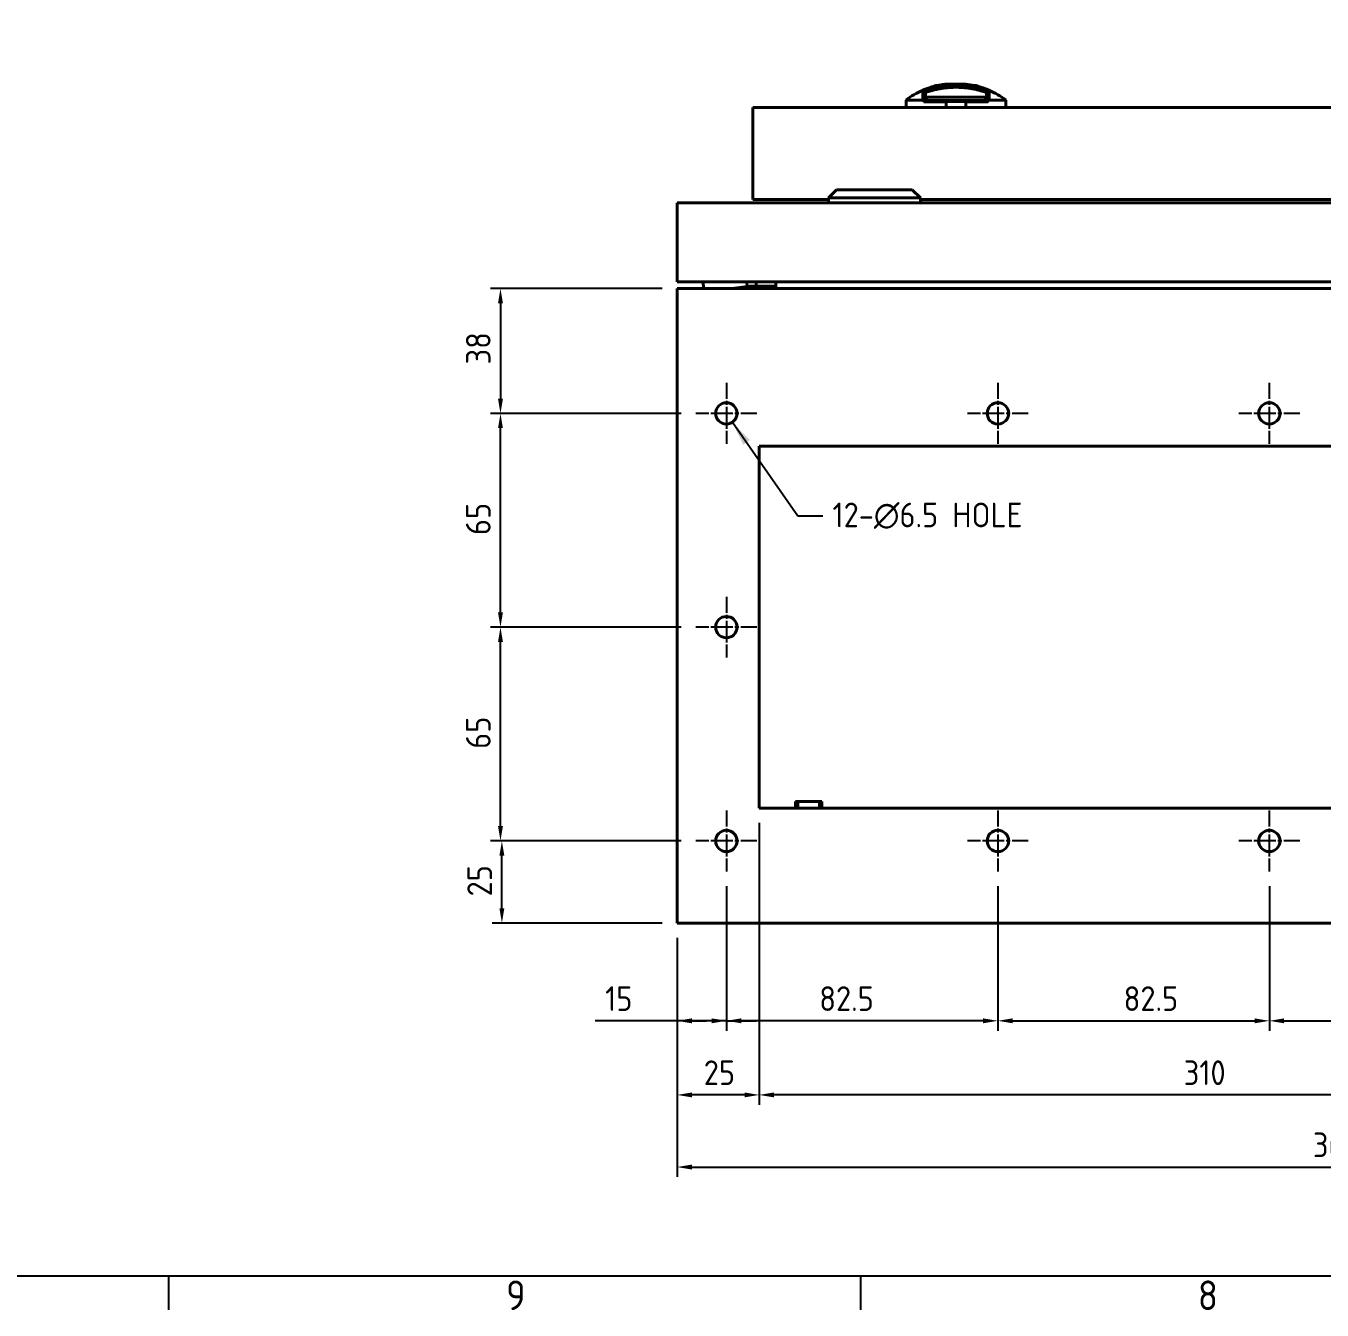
# Model space of a CAD drawing. Header units: millimetres. Extents: x 0 to 2523, y 0 to 1782.
# Drawn here: x 587.4 to 981.3, y 49.7 to 440.2 of the extents above; entities that cross this region are included whole.
import ezdxf

# ---------------------------------------------------------------- set-up
doc = ezdxf.new("R2010")
doc.units = ezdxf.units.MM
doc.header["$LTSCALE"] = 3
doc.linetypes.add('CHAIN', pattern=[0.3543, 0.2362, -0.0295, 0.0591, -0.0295])
doc.layers.get('0').update_dxf_attribs({"color": 3, "lineweight": 25})
for name, color, linetype, lineweight in [('가시적인 것(ISO)', 3, 'Continuous', 40), ('가시적인 좁은 것(ISO)', 3, 'Continuous', 35), ('경계(ISO)', 7, 'Continuous', 25), ('기호(ISO)', 5, 'Continuous', 25), ('중심 표식(ISO)', 1, 'Continuous', 25), ('치수(ISO)', 2, 'Continuous', 25)]:
    doc.layers.add(name, color=color, linetype=linetype, lineweight=lineweight)
doc.styles.add('문자 텍스트_M2B', font='isocp.shx')
doc.styles.add('치수 텍스트_PSTEK_POSCO', font='isocp.shx')
doc.dimstyles.new('치수_PSTEK_POSCO', dxfattribs={"dimscale": 3, "dimtxt": 2.5, "dimasz": 1.5, "dimexe": 1, "dimexo": 1.5, "dimgap": 1, "dimtad": 1, "dimrnd": 1e-08, "dimdsep": 46, "dimtxsty": '치수 텍스트_PSTEK_POSCO', "dimcen": 0.09, "dimdle": 10, "dimclrd": 7, "dimclre": 7, "dimclrt": 2, "dimadec": 1, "dimazin": 2, "dimtfac": 1, "dimtmove": 0, "dimatfit": 3, "dimfxl": 0, "dimtolj": 1, "dimlwd": -1, "dimlwe": -1, "dimarcsym": 0})
doc.dimstyles.new('치수_PSTEK_POSCO$7', dxfattribs={"dimscale": 3, "dimtxt": 2.5, "dimasz": 2.5, "dimexe": 1, "dimexo": 1.5, "dimgap": 1, "dimtad": 1, "dimrnd": 1e-08, "dimdsep": 46, "dimtxsty": '치수 텍스트_PSTEK_POSCO', "dimcen": 0.09, "dimdle": 10, "dimclrd": 7, "dimclre": 7, "dimclrt": 2, "dimadec": 1, "dimazin": 2, "dimtfac": 1, "dimtmove": 0, "dimatfit": 3, "dimfxl": 0, "dimtolj": 1, "dimlwd": -1, "dimlwe": -1, "dimarcsym": 0})

# ---------------------------------------------------------------- blocks, each defined once
blk = doc.blocks.new('경계 Default Border')
at = {"layer": '경계(ISO)'}
for p, q in [((210.25, 20), (210.25, 16.6)), ((280.33, 20), (280.33, 16.6))]:
    blk.add_line(p, q, dxfattribs=at)
at = {"layer": '경계(ISO)', "flags": 128}
blk.add_lwpolyline([(20, 20), (20, 574), (821, 574), (821, 20), (20, 20)], dxfattribs=at)
at = {"layer": '경계(ISO)', "color": 2, "char_height": 3, "attachment_point": 7, "style": '문자 텍스트_M2B'}
for s, insert in [('9', (244.44, 16.57)), ('8', (314.52, 16.57))]:
    blk.add_mtext(s, dxfattribs=dict(at, insert=insert))
blk = doc.blocks.new('*D23')
at = {"layer": 'Defpoints', "color": 0, "transparency": 16777216}
for p in [(731.62, 257.37), (791.03, 257.37), (791.03, 192.37)]:
    blk.add_point(p, dxfattribs=at)
at = {"layer": '치수(ISO)', "color": 7, "transparency": 16777216}
for p, q in [((786.53, 257.37), (728.62, 257.37)), ((731.62, 196.87), (731.62, 252.87)), ((786.53, 192.37), (728.62, 192.37))]:
    blk.add_line(p, q, dxfattribs=at)
for points in [[(730.87, 252.87), (732.37, 252.87), (731.62, 257.37)], [(730.87, 196.87), (732.37, 196.87), (731.62, 192.37)]]:
    blk.add_solid(points, dxfattribs=at)
at = {"layer": '치수(ISO)', "color": 2, "transparency": 16777216, "insert": (724.87, 220.36), "char_height": 7.5, "attachment_point": 4, "rotation": 90, "style": '치수 텍스트_PSTEK_POSCO'}
blk.add_mtext('\\A1;65', dxfattribs=at)
blk = doc.blocks.new('*D26')
at = {"layer": 'Defpoints', "color": 0, "transparency": 16777216}
for p in [(732.05, 192.37), (787.28, 192.37), (785.28, 167.37)]:
    blk.add_point(p, dxfattribs=at)
at = {"layer": '치수(ISO)', "color": 7, "transparency": 16777216}
for p, q in [((782.78, 192.37), (729.05, 192.37)), ((732.05, 171.87), (732.05, 187.87)), ((780.78, 167.37), (729.05, 167.37))]:
    blk.add_line(p, q, dxfattribs=at)
for points in [[(731.3, 187.87), (732.8, 187.87), (732.05, 192.37)], [(731.3, 171.87), (732.8, 171.87), (732.05, 167.37)]]:
    blk.add_solid(points, dxfattribs=at)
at = {"layer": '치수(ISO)', "color": 2, "transparency": 16777216, "insert": (725.3, 175.49), "char_height": 7.5, "attachment_point": 4, "rotation": 90, "style": '치수 텍스트_PSTEK_POSCO'}
blk.add_mtext('\\A1;25', dxfattribs=at)
blk = doc.blocks.new('*D27')
at = {"layer": 'Defpoints', "color": 0, "transparency": 16777216}
for p in [(785.28, 167.37), (1145.28, 167.37), (1145.28, 93.21)]:
    blk.add_point(p, dxfattribs=at)
at = {"layer": '치수(ISO)', "color": 7, "transparency": 16777216}
for p, q in [((785.28, 162.87), (785.28, 90.21)), ((1145.28, 162.87), (1145.28, 90.21)), ((789.78, 93.21), (1140.78, 93.21))]:
    blk.add_line(p, q, dxfattribs=at)
for points in [[(789.78, 93.96), (789.78, 92.46), (785.28, 93.21)], [(1140.78, 93.96), (1140.78, 92.46), (1145.28, 93.21)]]:
    blk.add_solid(points, dxfattribs=at)
at = {"layer": '치수(ISO)', "color": 2, "transparency": 16777216, "insert": (978.52, 99.96), "char_height": 7.5, "attachment_point": 4, "style": '치수 텍스트_PSTEK_POSCO'}
blk.add_mtext('\\A1;360', dxfattribs=at)
blk = doc.blocks.new('*D30')
at = {"layer": 'Defpoints', "color": 0, "transparency": 16777216}
for p in [(731.62, 322.37), (791.03, 322.37), (791.03, 257.37)]:
    blk.add_point(p, dxfattribs=at)
at = {"layer": '치수(ISO)', "color": 7, "transparency": 16777216}
for p, q in [((786.53, 322.37), (728.62, 322.37)), ((731.62, 261.87), (731.62, 317.87)), ((786.53, 257.37), (728.62, 257.37))]:
    blk.add_line(p, q, dxfattribs=at)
for points in [[(730.87, 317.87), (732.37, 317.87), (731.62, 322.37)], [(730.87, 261.87), (732.37, 261.87), (731.62, 257.37)]]:
    blk.add_solid(points, dxfattribs=at)
at = {"layer": '치수(ISO)', "color": 2, "transparency": 16777216, "insert": (724.87, 285.36), "char_height": 7.5, "attachment_point": 4, "rotation": 90, "style": '치수 텍스트_PSTEK_POSCO'}
blk.add_mtext('\\A1;65', dxfattribs=at)
blk = doc.blocks.new('*D31')
at = {"layer": 'Defpoints', "color": 0, "transparency": 16777216}
for p in [(800.28, 183.12), (882.78, 183.12), (800.28, 137.67)]:
    blk.add_point(p, dxfattribs=at)
at = {"layer": '치수(ISO)', "color": 7, "transparency": 16777216}
for p, q in [((800.28, 178.62), (800.28, 134.67)), ((882.78, 178.62), (882.78, 134.67)), ((878.28, 137.67), (804.78, 137.67))]:
    blk.add_line(p, q, dxfattribs=at)
for points in [[(804.78, 138.42), (804.78, 136.92), (800.28, 137.67)], [(878.28, 138.42), (878.28, 136.92), (882.78, 137.67)]]:
    blk.add_solid(points, dxfattribs=at)
at = {"layer": '치수(ISO)', "color": 2, "transparency": 16777216, "insert": (828.5, 144.42), "char_height": 7.5, "attachment_point": 4, "style": '치수 텍스트_PSTEK_POSCO'}
blk.add_mtext('\\A1;82.5', dxfattribs=at)
blk = doc.blocks.new('*D33')
at = {"layer": 'Defpoints', "color": 0, "transparency": 16777216}
for p in [(800.28, 183.12), (785.28, 167.37), (800.28, 137.67)]:
    blk.add_point(p, dxfattribs=at)
at = {"layer": '치수(ISO)', "color": 7, "transparency": 16777216}
for p, q in [((800.28, 178.62), (800.28, 134.67)), ((785.28, 162.87), (785.28, 134.67)), ((780.78, 137.67), (760.44, 137.67)), ((785.28, 137.67), (780.78, 137.67)), ((800.28, 137.67), (785.28, 137.67)), ((789.78, 137.67), (794.28, 137.67)), ((795.78, 137.67), (791.28, 137.67)), ((800.28, 137.67), (804.78, 137.67)), ((804.78, 137.67), (809.28, 137.67))]:
    blk.add_line(p, q, dxfattribs=at)
for points in [[(789.78, 138.42), (789.78, 136.92), (785.28, 137.67)], [(795.78, 138.42), (795.78, 136.92), (800.28, 137.67)]]:
    blk.add_solid(points, dxfattribs=at)
at = {"layer": '치수(ISO)', "color": 2, "transparency": 16777216, "insert": (763.44, 144.42), "char_height": 7.5, "attachment_point": 4, "style": '치수 텍스트_PSTEK_POSCO'}
blk.add_mtext('\\A1;15', dxfattribs=at)
blk = doc.blocks.new('*D38')
at = {"layer": 'Defpoints', "color": 0, "transparency": 16777216}
for p in [(882.78, 183.12), (965.28, 183.12), (965.28, 137.67)]:
    blk.add_point(p, dxfattribs=at)
at = {"layer": '치수(ISO)', "color": 7, "transparency": 16777216}
for p, q in [((882.78, 178.62), (882.78, 134.67)), ((965.28, 178.62), (965.28, 134.67)), ((887.28, 137.67), (960.78, 137.67))]:
    blk.add_line(p, q, dxfattribs=at)
for points in [[(887.28, 138.42), (887.28, 136.92), (882.78, 137.67)], [(960.78, 138.42), (960.78, 136.92), (965.28, 137.67)]]:
    blk.add_solid(points, dxfattribs=at)
at = {"layer": '치수(ISO)', "color": 2, "transparency": 16777216, "insert": (921, 144.42), "char_height": 7.5, "attachment_point": 4, "style": '치수 텍스트_PSTEK_POSCO'}
blk.add_mtext('\\A1;82.5', dxfattribs=at)
blk = doc.blocks.new('*D39')
at = {"layer": 'Defpoints', "color": 0, "transparency": 16777216}
for p in [(965.28, 183.12), (1047.78, 183.12), (1047.78, 137.67)]:
    blk.add_point(p, dxfattribs=at)
at = {"layer": '치수(ISO)', "color": 7, "transparency": 16777216}
for p, q in [((965.28, 178.62), (965.28, 134.67)), ((1047.78, 178.62), (1047.78, 134.67)), ((969.78, 137.67), (1043.28, 137.67))]:
    blk.add_line(p, q, dxfattribs=at)
for points in [[(969.78, 138.42), (969.78, 136.92), (965.28, 137.67)], [(1043.28, 138.42), (1043.28, 136.92), (1047.78, 137.67)]]:
    blk.add_solid(points, dxfattribs=at)
at = {"layer": '치수(ISO)', "color": 2, "transparency": 16777216, "insert": (1003.5, 144.42), "char_height": 7.5, "attachment_point": 4, "style": '치수 텍스트_PSTEK_POSCO'}
blk.add_mtext('\\A1;82.5', dxfattribs=at)
blk = doc.blocks.new('*D41')
at = {"layer": 'Defpoints', "color": 0, "transparency": 16777216}
for p in [(785.28, 360.37), (731.62, 322.37), (791.03, 322.37)]:
    blk.add_point(p, dxfattribs=at)
at = {"layer": '치수(ISO)', "color": 7, "transparency": 16777216}
for p, q in [((780.78, 360.37), (728.62, 360.37)), ((731.62, 355.87), (731.62, 326.87)), ((786.53, 322.37), (728.62, 322.37))]:
    blk.add_line(p, q, dxfattribs=at)
for points in [[(730.87, 355.87), (732.37, 355.87), (731.62, 360.37)], [(730.87, 326.87), (732.37, 326.87), (731.62, 322.37)]]:
    blk.add_solid(points, dxfattribs=at)
at = {"layer": '치수(ISO)', "color": 2, "transparency": 16777216, "insert": (724.87, 337.24), "char_height": 7.5, "attachment_point": 4, "rotation": 90, "style": '치수 텍스트_PSTEK_POSCO'}
blk.add_mtext('\\A1;38', dxfattribs=at)
blk = doc.blocks.new('*D43')
at = {"layer": 'Defpoints', "color": 0, "transparency": 16777216}
for p in [(810.28, 202.37), (1120.28, 202.37), (810.28, 115.14)]:
    blk.add_point(p, dxfattribs=at)
at = {"layer": '치수(ISO)', "color": 7, "transparency": 16777216}
for p, q in [((810.28, 197.87), (810.28, 112.14)), ((1120.28, 197.87), (1120.28, 112.14)), ((1115.78, 115.14), (814.78, 115.14))]:
    blk.add_line(p, q, dxfattribs=at)
for points in [[(814.78, 115.89), (814.78, 114.39), (810.28, 115.14)], [(1115.78, 115.89), (1115.78, 114.39), (1120.28, 115.14)]]:
    blk.add_solid(points, dxfattribs=at)
at = {"layer": '치수(ISO)', "color": 2, "transparency": 16777216, "insert": (939.27, 121.89), "char_height": 7.5, "attachment_point": 4, "style": '치수 텍스트_PSTEK_POSCO'}
blk.add_mtext('\\A1;310', dxfattribs=at)
blk = doc.blocks.new('*D45')
at = {"layer": 'Defpoints', "color": 0, "transparency": 16777216}
for p in [(810.28, 202.37), (785.28, 167.37), (785.28, 115.14)]:
    blk.add_point(p, dxfattribs=at)
at = {"layer": '치수(ISO)', "color": 7, "transparency": 16777216}
for p, q in [((810.28, 197.87), (810.28, 112.14)), ((785.28, 162.87), (785.28, 112.14)), ((805.78, 115.14), (789.78, 115.14))]:
    blk.add_line(p, q, dxfattribs=at)
for points in [[(789.78, 115.89), (789.78, 114.39), (785.28, 115.14)], [(805.78, 115.89), (805.78, 114.39), (810.28, 115.14)]]:
    blk.add_solid(points, dxfattribs=at)
at = {"layer": '치수(ISO)', "color": 2, "transparency": 16777216, "insert": (793.4, 121.89), "char_height": 7.5, "attachment_point": 4, "style": '치수 텍스트_PSTEK_POSCO'}
blk.add_mtext('\\A1;25', dxfattribs=at)

msp = doc.modelspace()

# ---------------------------------------------------------------- linework, layer by layer
at = {"layer": '가시적인 것(ISO)'}
for p, q in [((863.3766, 421.1311), (863.3766, 421.5757)), ((876.1766, 422.0757), (863.8766, 422.0757)), ((876.6766, 421.1311), (876.6766, 421.5757)), ((854.8891, 417.6371), (854.8891, 415.368)), ((860.2766, 420.2894), (860.2766, 417.6371)), ((860.7766, 419.9314), (860.7766, 418.6371)), ((860.7766, 417.6371), (860.7766, 418.6371)), ((861.7766, 417.6371), (878.2766, 417.6371)), ((863.3766, 420.7091), (863.3766, 420.7092)), ((879.2766, 419.9315), (879.2766, 418.6371)), ((879.2766, 417.6371), (879.2766, 418.6371)), ((879.7766, 417.6371), (879.7766, 420.2895)), ((885.164, 417.6371), (885.164, 415.368)), ((808.2766, 415.368), (1118.2766, 415.368)), ((808.2766, 387.368), (808.2766, 415.368)), ((867.0266, 417.1371), (867.0266, 415.368)), ((873.0266, 417.1371), (873.0266, 415.368)), ((833.7766, 390.368), (831.2766, 387.868)), ((833.7766, 390.368), (856.7766, 390.368)), ((856.7766, 390.368), (859.2766, 387.868)), ((1145.2766, 386.368), (785.2766, 386.368)), ((785.2766, 386.368), (785.2766, 362.368)), ((808.2766, 387.368), (831.2766, 387.368)), ((859.2766, 387.868), (831.2766, 387.868)), ((831.2766, 386.368), (831.2766, 387.868)), ((859.2766, 386.368), (859.2766, 387.868)), ((859.2766, 387.368), (1112.7766, 387.368)), ((785.2766, 362.368), (1145.2766, 362.368)), ((785.2766, 167.368), (785.2766, 360.368)), ((785.2766, 360.368), (1145.2766, 360.368)), ((793.4093, 360.368), (793.1474, 362.368)), ((793.2753, 361.3914), (793.2752, 361.0901)), ((806.6285, 360.9481), (802.0784, 360.368)), ((806.4426, 362.368), (806.4674, 362.1781)), ((806.4674, 362.1781), (806.6285, 360.9481)), ((809.2757, 362.3565), (809.2752, 361.0833)), ((815.2766, 361.0808), (809.2752, 361.0833)), ((809.2757, 362.368), (809.2757, 362.3565)), ((815.2766, 360.368), (815.2766, 362.368)), ((810.2766, 202.368), (810.2766, 312.368)), ((810.2766, 312.368), (1120.2766, 312.368)), ((1120.2766, 202.368), (810.2766, 202.368)), ((829.2766, 204.368), (821.2766, 204.368)), ((821.2766, 202.368), (821.2766, 204.368)), ((829.2766, 202.368), (829.2766, 204.368)), ((785.2766, 167.368), (1145.2766, 167.368))]:
    msp.add_line(p, q, dxfattribs=at)
for centre in [(800.2766, 322.368), (882.7766, 322.368), (965.2766, 322.368), (800.2766, 257.368), (800.2766, 192.368), (882.7766, 192.368), (965.2766, 192.368)]:
    msp.add_circle(centre, 3.25, dxfattribs=at)
for centre, radius, start, end in [((863.8766, 421.5757), 0.5, 90, 180), ((876.1766, 421.5757), 0.5, 0, 90), ((859.9766, 420.2894), 0.3, 359.999658, 113.916534), ((861.2766, 419.9314), 0.5, 110.509084, 180), ((861.7766, 418.6371), 1, 180, 270), ((878.2766, 418.6371), 1, 270, 0)]:
    msp.add_arc(centre, radius, start, end, dxfattribs=at)
for centre, major_axis, ratio, start_param, end_param in [((870.0266, 397.6282), (-25.034, -1.6747), 0.99999557, 5.06301613, 5.29326069), ((880.0766, 420.2895), (-0.2742, 0.1216), 0.99999129, 4.71238898, 6.70060955), ((870.0266, 397.6282), (-25.034, 1.6747), 0.99999557, 4.13151726, 4.36176181)]:
    msp.add_ellipse(centre, major_axis=major_axis, ratio=ratio, start_param=start_param, end_param=end_param, dxfattribs=at)
for points, knots in [([(860.6905, 420.9163), (860.8039, 420.9618), (860.9346, 421.0132), (861.0854, 421.0708), (861.2363, 421.1283), (861.4073, 421.1919), (861.6026, 421.2615), (861.7979, 421.3312), (862.0174, 421.4068), (862.2662, 421.4877), (862.515, 421.5686), (862.7931, 421.6549), (863.1054, 421.7445)], [0.555593497, 0.555593497, 0.555593497, 0.555593497, 0.666666667, 0.666666667, 0.666666667, 0.777777778, 0.777777778, 0.777777778, 0.888888889, 0.888888889, 0.888888889, 1, 1, 1, 1]), ([(861.1014, 420.3997), (861.1014, 420.3997), (861.1451, 420.4162), (861.2337, 420.4488), (861.3224, 420.4814), (861.456, 420.5301), (861.6348, 420.5925), (861.8136, 420.6549), (862.0376, 420.7309), (862.3025, 420.8152), (862.5674, 420.8994), (862.8731, 420.9919), (863.212, 421.086), (863.5508, 421.1801), (863.9228, 421.2757), (864.322, 421.3674), (864.7212, 421.4592), (865.1477, 421.5469), (865.5952, 421.626), (866.0427, 421.705), (866.5112, 421.7755), (867.0034, 421.8344)], [0, 0, 0, 0, 0.14285714, 0.14285714, 0.14285714, 0.28571429, 0.28571429, 0.28571429, 0.42857143, 0.42857143, 0.42857143, 0.57142857, 0.57142857, 0.57142857, 0.71428571, 0.71428571, 0.71428571, 0.85714286, 0.85714286, 0.85714286, 1, 1, 1, 1]), ([(864.4704, 422.0757), (864.9399, 422.1715), (865.4351, 422.2558), (866.3002, 422.3751), (866.6631, 422.4177), (867.0323, 422.4536)], [0.174616932, 0.174616932, 0.174616932, 0.174616932, 0.343427877, 0.343427877, 0.459742895, 0.459742895, 0.459742895, 0.459742895]), ([(867.0323, 422.4536), (867.047, 422.4548), (867.0622, 422.4438), (867.0757, 422.4216), (867.0909, 422.3966), (867.1043, 422.3587), (867.1144, 422.3119), (867.1245, 422.2652), (867.1312, 422.2095), (867.1337, 422.1534)], [0.037800186, 0.037800186, 0.037800186, 0.037800186, 0.333333333, 0.333333333, 0.333333333, 0.666666667, 0.666666667, 0.666666667, 0.999999999, 0.999999999, 0.999999999, 0.999999999]), ([(872.9195, 422.1534), (872.9218, 422.2095), (872.9284, 422.2652), (872.9385, 422.3119), (872.9486, 422.3587), (872.9621, 422.3966), (872.9774, 422.4216), (872.991, 422.4438), (873.0062, 422.4548), (873.0209, 422.4536)], [0, 0, 0, 0, 0.333333333, 0.333333333, 0.333333333, 0.666666667, 0.666666667, 0.666666667, 0.962223007, 0.962223007, 0.962223007, 0.962223007]), ([(859.8549, 417.6371), (859.0822, 417.6371), (858.3837, 417.6371), (857.158, 417.6371), (856.6344, 417.6371), (855.7817, 417.6371), (855.4553, 417.6371), (855.1231, 417.6371), (855.0387, 417.6371), (854.9236, 417.6371), (854.8929, 417.6371), (854.8891, 417.6371)], [-1.25220925, -1.25220925, -1.25220925, -1.25220925, -0.93896824, -0.93896824, -0.62576145, -0.62576145, -0.3126285, -0.3126285, -0.1562493, -0.1562493, -0.000001, -0.000001, -0.000001, -0.000001]), ([(860.2755, 417.1371), (860.272, 417.1883), (860.2594, 417.2426), (860.2279, 417.3239), (860.2154, 417.3503), (860.1802, 417.4141), (860.1553, 417.45), (860.0873, 417.5298), (860.0404, 417.57), (859.944, 417.6237), (859.8975, 417.6371), (859.8549, 417.6371)], [-0.0707812005, -0.0707812005, -0.0707812005, -0.0707812005, -0.0554619635, -0.0554619635, -0.0476429769, -0.0476429769, -0.0354768856, -0.0354768856, -0.0172173939, -0.0172173939, -0.0000010422, -0.0000010422, -0.0000010422, -0.0000010422]), ([(860.2755, 417.1371), (860.2737, 417.1641), (860.2696, 417.1905), (860.2592, 417.2437), (860.2526, 417.2707), (860.2323, 417.3492), (860.217, 417.4008), (860.1973, 417.4941), (860.1903, 417.5491), (860.2135, 417.6221), (860.2341, 417.6371), (860.251, 417.6371)], [0.000001, 0.000001, 0.000001, 0.000001, 0.0081161226, 0.0081161226, 0.0172801377, 0.0172801377, 0.0368124179, 0.0368124179, 0.0561770731, 0.0561770731, 0.0720283438, 0.0720283438, 0.0720283438, 0.0720283438]), ([(860.251, 417.6371), (860.3736, 417.6371), (860.5024, 417.6371), (860.6379, 417.6371), (860.7117, 417.6371), (860.7875, 417.6371), (860.8653, 417.6371), (861.0177, 417.6371), (861.178, 417.6371), (861.3467, 417.6371), (861.4223, 417.6371), (861.4997, 417.6371), (861.5788, 417.6371), (861.7662, 417.6371), (861.9634, 417.6371), (862.1702, 417.6371), (862.2453, 417.6371), (862.3217, 417.6371), (862.3994, 417.6371), (862.626, 417.6371), (862.8636, 417.6371), (863.1088, 417.6371), (863.179, 417.6371), (863.2498, 417.6371), (863.3212, 417.6371), (863.5846, 417.6371), (863.8556, 417.6371), (864.1285, 417.6371), (864.1879, 417.6371), (864.2474, 417.6371), (864.307, 417.6371), (864.5945, 417.6371), (864.8829, 417.6371), (865.1588, 417.6371), (865.2025, 417.6371), (865.2458, 417.6371), (865.2888, 417.6371), (865.5735, 417.6371), (865.8421, 417.6371), (866.1097, 417.6371), (866.1379, 417.6371), (866.1661, 417.6371), (866.1943, 417.6371), (866.4739, 417.6371), (866.7541, 417.6371), (867.0291, 417.6371), (867.0451, 417.6371), (867.061, 417.6371), (867.077, 417.6371)], [0, 0, 0, 0, 0.08093068, 0.08093068, 0.08093068, 0.125, 0.125, 0.125, 0.21129754, 0.21129754, 0.21129754, 0.25, 0.25, 0.25, 0.34170925, 0.34170925, 0.34170925, 0.375, 0.375, 0.375, 0.47218067, 0.47218067, 0.47218067, 0.5, 0.5, 0.5, 0.60265235, 0.60265235, 0.60265235, 0.625, 0.625, 0.625, 0.7329148, 0.7329148, 0.7329148, 0.75, 0.75, 0.75, 0.86308164, 0.86308164, 0.86308164, 0.875, 0.875, 0.875, 0.99312972, 0.99312972, 0.99312972, 1, 1, 1, 1]), ([(867.0266, 417.1371), (867.0266, 417.2017), (867.0278, 417.2666), (867.0303, 417.3271), (867.0328, 417.3876), (867.0365, 417.4436), (867.0412, 417.4902), (867.0459, 417.5368), (867.0515, 417.5741), (867.0576, 417.5991), (867.0637, 417.6242), (867.0704, 417.6371), (867.077, 417.6371)], [0, 0, 0, 0, 0.25, 0.25, 0.25, 0.5, 0.5, 0.5, 0.75, 0.75, 0.75, 1, 1, 1, 1]), ([(872.9762, 417.6371), (873.1553, 417.6371), (873.3375, 417.6371), (873.5226, 417.6371), (873.8518, 417.6371), (874.1903, 417.6371), (874.5373, 417.6371), (874.7826, 417.6371), (875.0322, 417.6371), (875.2859, 417.6371), (875.593, 417.6371), (875.9062, 417.6371), (876.2254, 417.6371), (876.5406, 417.6371), (876.8616, 417.6371), (877.185, 417.6371), (877.4599, 417.6371), (877.7365, 417.6371), (878.0126, 417.6371), (878.3941, 417.6371), (878.7746, 417.6371), (879.1525, 417.6371), (879.3701, 417.6371), (879.5868, 417.6371), (879.8022, 417.6371)], [0.00000244, 0.00000244, 0.00000244, 0.00000244, 0.089980272, 0.089980272, 0.089980272, 0.25, 0.25, 0.25, 0.36313494, 0.36313494, 0.36313494, 0.5, 0.5, 0.5, 0.635136456, 0.635136456, 0.635136456, 0.75, 0.75, 0.75, 0.908671017, 0.908671017, 0.908671017, 1, 1, 1, 1]), ([(872.9762, 417.6371), (872.9763, 417.6371), (872.9764, 417.6371), (872.9832, 417.6366), (872.9899, 417.6231), (873.002, 417.5721), (873.0074, 417.5358), (873.0165, 417.4447), (873.0202, 417.3909), (873.024, 417.3), (873.025, 417.2671), (873.0263, 417.2017), (873.0266, 417.1694), (873.0266, 417.1371)], [-0.0003658706, -0.0003658706, -0.0003658706, -0.0003658706, 0, 0, 0.0199010461, 0.0199010461, 0.0392588893, 0.0392588893, 0.0585795852, 0.0585795852, 0.0688861924, 0.0688861924, 0.0785802991, 0.0785802991, 0.0785802991, 0.0785802991]), ([(878.9518, 420.3997), (879.0149, 420.3761), (879.0731, 420.3396), (879.1218, 420.293), (879.1706, 420.2465), (879.2097, 420.1901), (879.2362, 420.1281), (879.2627, 420.0662), (879.2766, 419.9989), (879.2766, 419.9315)], [0, 0, 0, 0, 0.33333333, 0.33333333, 0.33333333, 0.66666667, 0.66666667, 0.66666667, 1, 1, 1, 1]), ([(879.8022, 417.6371), (879.819, 417.6371), (879.8396, 417.6221), (879.8629, 417.5492), (879.8559, 417.4942), (879.8361, 417.4009), (879.8209, 417.3493), (879.8006, 417.2707), (879.794, 417.2438), (879.7836, 417.1905), (879.7795, 417.1641), (879.7776, 417.1371)], [0.000001, 0.000001, 0.000001, 0.000001, 0.024489744, 0.024489744, 0.054427799, 0.054427799, 0.084635184, 0.084635184, 0.09880659, 0.09880659, 0.111353737, 0.111353737, 0.111353737, 0.111353737]), ([(879.7776, 417.1371), (879.7812, 417.1883), (879.7937, 417.2426), (879.8253, 417.3239), (879.8377, 417.3503), (879.873, 417.4141), (879.8979, 417.45), (879.9658, 417.5298), (880.0127, 417.57), (880.1092, 417.6237), (880.1557, 417.6371), (880.1982, 417.6371)], [0.0000018341, 0.0000018341, 0.0000018341, 0.0000018341, 0.015415401, 0.015415401, 0.0232826604, 0.0232826604, 0.0355238411, 0.0355238411, 0.0538959094, 0.0538959094, 0.0712183108, 0.0712183108, 0.0712183108, 0.0712183108]), ([(885.164, 417.6371), (885.1603, 417.6371), (885.1295, 417.6371), (885.0144, 417.6371), (884.93, 417.6371), (884.5976, 417.6371), (884.2711, 417.6371), (883.4183, 417.6371), (882.8947, 417.6371), (881.6692, 417.6371), (880.9708, 417.6371), (880.1982, 417.6371)], [-1.25078986, -1.25078986, -1.25078986, -1.25078986, -1.09468686, -1.09468686, -0.93845387, -0.93845387, -0.62561404, -0.62561404, -0.31282474, -0.31282474, -0.00000088, -0.00000088, -0.00000088, -0.00000088])]:
    msp.add_open_spline(points, degree=3, knots=knots, dxfattribs=at)
for points in [[(863.1054, 421.7445), (863.2183, 421.7769), (863.3338, 421.8086), (863.4519, 421.8396)], [(873.0495, 421.8344), (873.0495, 421.8344), (873.0387, 421.8344), (873.0095, 421.8344), (872.9741, 421.8344), (872.9325, 421.8344), (872.8849, 421.8344), (872.8305, 421.8344), (872.7687, 421.8344), (872.6989, 421.8344), (872.6217, 421.8344), (872.5365, 421.8344), (872.4418, 421.8344), (872.3383, 421.8344), (872.2263, 421.8344), (872.1062, 421.8344), (871.9784, 421.8344), (871.8435, 421.8344), (871.7018, 421.8344), (871.5539, 421.8344), (871.4003, 421.8344), (871.2415, 421.8344), (871.0783, 421.8344), (870.9113, 421.8344), (870.741, 421.8344), (870.5683, 421.8344), (870.3938, 421.8344), (870.2184, 421.8344), (870.0428, 421.8344), (869.8673, 421.8344), (869.6912, 421.8344), (869.5158, 421.8344), (869.3418, 421.8344), (869.1699, 421.8344), (869.001, 421.8344), (868.8357, 421.8344), (868.6747, 421.8344), (868.5188, 421.8344), (868.3685, 421.8344), (868.2244, 421.8344), (868.0871, 421.8344), (867.9571, 421.8344), (867.835, 421.8344), (867.721, 421.8344), (867.6158, 421.8344), (867.5198, 421.8344), (867.4334, 421.8344), (867.3554, 421.8344), (867.2851, 421.8344), (867.2229, 421.8344), (867.1683, 421.8344), (867.1206, 421.8344), (867.079, 421.8344), (867.0436, 421.8344), (867.0145, 421.8344), (867.0034, 421.8343), (867.0034, 421.8343)], [(867.0355, 422.4537), (867.9983, 422.431), (869.0187, 422.4156), (870.0278, 422.4156)], [(870.0278, 422.4156), (871.0361, 422.4156), (872.0556, 422.431), (873.0177, 422.4537)], [(873.0209, 422.4536), (873.9247, 422.3656), (874.7953, 422.2364), (875.5842, 422.0757)], [(873.0495, 421.8344), (873.4793, 421.783), (874.3051, 421.6622), (875.4454, 421.4396), (876.4602, 421.195), (877.3281, 420.9502), (878.0321, 420.7267), (878.5554, 420.5456), (878.8804, 420.4266), (878.9543, 420.3988), (878.9518, 420.3997)], [(876.6012, 421.8396), (876.7191, 421.8087), (876.8346, 421.7769), (876.9477, 421.7445)], [(876.9477, 421.7445), (876.9769, 421.7361), (877.0058, 421.7278), (877.0345, 421.7194)], [(877.0345, 421.7194), (877.4444, 421.6002), (877.8231, 421.4786), (878.1634, 421.3619)], [(859.8549, 420.5637), (859.8549, 420.5637), (859.8596, 420.5658), (859.8687, 420.5698)], [(859.8687, 420.5698), (859.8892, 420.5788), (859.9324, 420.598), (859.9979, 420.6265)], [(859.9979, 420.6265), (860.0444, 420.6468), (860.1022, 420.6719), (860.1682, 420.7001)], [(860.1682, 420.7001), (860.3016, 420.7571), (860.4773, 420.8308), (860.6905, 420.9163)], [(878.1634, 421.3619), (878.5076, 421.244), (878.8021, 421.1348), (879.049, 421.0396)], [(879.049, 421.0396), (879.231, 420.9695), (879.3935, 420.9044), (879.5344, 420.8467)], [(879.5345, 420.8467), (879.5774, 420.8291), (879.6182, 420.8123), (879.657, 420.7962)], [(879.657, 420.7962), (879.8393, 420.7204), (879.9782, 420.6602), (880.0688, 420.6207)], [(880.0688, 420.6207), (880.1501, 420.5852), (880.1979, 420.5638), (880.1982, 420.5637)], [(793.3159, 361.0816), (793.3022, 361.0873), (793.2887, 361.0901), (793.2752, 361.0901)], [(809.2752, 361.0833), (808.391, 361.0837), (807.5068, 361.0381), (806.6285, 360.9481)]]:
    msp.add_open_spline(points, degree=3, dxfattribs=at)
at = {"layer": '가시적인 좁은 것(ISO)'}
for p, q in [((865.3193, 421.5757), (863.3766, 421.5757)), ((876.6766, 421.5757), (874.7338, 421.5757)), ((859.8549, 420.5637), (859.8549, 417.6371)), ((860.7766, 418.6371), (879.2766, 418.6371)), ((880.1982, 417.6371), (880.1982, 420.5637)), ((873.0266, 417.1371), (867.0266, 417.1371)), ((822.0206, 204.368), (822.0206, 202.368)), ((828.5326, 202.368), (828.5326, 204.368))]:
    msp.add_line(p, q, dxfattribs=at)
for centre, major_axis, ratio, start_param, end_param in [((863.1882, 421.4561), (-0.0828, 0.2884), 0.66587068, 4.7541385, 6.28318531), ((870.0278, 422.1156), (0, 0.3), 0.00012283, 0, 1.57079633), ((876.865, 421.4561), (0.0828, 0.2884), 0.66587067, 0.00000004, 1.52904571)]:
    msp.add_ellipse(centre, major_axis=major_axis, ratio=ratio, start_param=start_param, end_param=end_param, dxfattribs=at)
for points, knots in [([(860.7766, 419.9314), (860.7766, 419.9314), (860.8263, 419.9491), (860.9271, 419.9842), (860.9286, 419.9847), (860.9301, 419.9852), (860.9317, 419.9858), (861.0325, 420.0208), (861.1831, 420.0725), (861.3833, 420.1381), (861.3894, 420.1401), (861.3955, 420.1421), (861.4017, 420.1442), (861.6018, 420.2096), (861.8501, 420.2883), (862.1412, 420.3745), (862.1547, 420.3784), (862.1683, 420.3825), (862.182, 420.3865), (862.4724, 420.472), (862.8039, 420.5643), (863.1685, 420.6571), (863.1914, 420.6629), (863.2145, 420.6688), (863.2377, 420.6746), (863.6005, 420.7659), (863.9948, 420.8573), (864.4148, 420.9437), (864.4484, 420.9506), (864.4822, 420.9575), (864.5162, 420.9644), (864.9334, 421.0486), (865.3751, 421.1278), (865.8381, 421.1981), (865.8833, 421.205), (865.9287, 421.2117), (865.9743, 421.2184), (866.4338, 421.2859), (866.9134, 421.3446), (867.4061, 421.3911), (867.4631, 421.3964), (867.5203, 421.4017), (867.5777, 421.4067), (868.0652, 421.4497), (868.5647, 421.4806), (869.0701, 421.498), (869.1381, 421.5003), (869.2063, 421.5024), (869.2745, 421.5042), (869.7728, 421.5177), (870.2762, 421.5178), (870.779, 421.5042), (870.8563, 421.5021), (870.9337, 421.4997), (871.011, 421.497), (871.5049, 421.4796), (871.9972, 421.449), (872.4815, 421.4062), (872.5657, 421.3987), (872.6497, 421.3909), (872.7334, 421.3828), (873.2064, 421.3366), (873.6704, 421.2791), (874.118, 421.2127), (874.205, 421.1998), (874.2914, 421.1865), (874.377, 421.173), (874.8102, 421.1045), (875.2258, 421.0282), (875.6164, 420.9482), (875.7008, 420.9309), (875.784, 420.9135), (875.8659, 420.8959), (876.2386, 420.8159), (876.586, 420.7333), (876.9038, 420.6522), (876.9796, 420.6329), (877.0537, 420.6136), (877.1261, 420.5945), (877.4239, 420.5158), (877.6927, 420.4395), (877.9304, 420.369), (877.9927, 420.3505), (878.0529, 420.3324), (878.1109, 420.3147), (878.3282, 420.2486), (878.5156, 420.1887), (878.6728, 420.1372), (878.7178, 420.1224), (878.7603, 420.1084), (878.8003, 420.095), (878.9373, 420.0493), (879.0452, 420.0122), (879.1237, 419.985), (879.148, 419.9766), (879.1695, 419.9691), (879.1881, 419.9626), (879.2468, 419.9421), (879.2765, 419.9315), (879.2765, 419.9315)], [0, 0, 0, 0, 0.05882353, 0.05882353, 0.05882353, 0.05970824, 0.05970824, 0.05970824, 0.11764706, 0.11764706, 0.11764706, 0.1194131, 0.1194131, 0.1194131, 0.17647059, 0.17647059, 0.17647059, 0.17911778, 0.17911778, 0.17911778, 0.23529412, 0.23529412, 0.23529412, 0.2388317, 0.2388317, 0.2388317, 0.29411765, 0.29411765, 0.29411765, 0.29854769, 0.29854769, 0.29854769, 0.35294118, 0.35294118, 0.35294118, 0.35825028, 0.35825028, 0.35825028, 0.41176471, 0.41176471, 0.41176471, 0.41795814, 0.41795814, 0.41795814, 0.47058824, 0.47058824, 0.47058824, 0.4776709, 0.4776709, 0.4776709, 0.52941176, 0.52941176, 0.52941176, 0.53737617, 0.53737617, 0.53737617, 0.58823529, 0.58823529, 0.58823529, 0.59707577, 0.59707577, 0.59707577, 0.64705882, 0.64705882, 0.64705882, 0.65677318, 0.65677318, 0.65677318, 0.70588235, 0.70588235, 0.70588235, 0.71648775, 0.71648775, 0.71648775, 0.76470588, 0.76470588, 0.76470588, 0.7762063, 0.7762063, 0.7762063, 0.82352941, 0.82352941, 0.82352941, 0.8359272, 0.8359272, 0.8359272, 0.88235294, 0.88235294, 0.88235294, 0.89564483, 0.89564483, 0.89564483, 0.94117647, 0.94117647, 0.94117647, 0.95532075, 0.95532075, 0.95532075, 1, 1, 1, 1]), ([(870.0278, 422.1156), (870.4823, 422.1156), (870.9545, 422.1187), (871.4386, 422.1251), (871.9228, 422.1315), (872.419, 422.1413), (872.9195, 422.1534)], [0.000000008, 0.000000008, 0.000000008, 0.000000008, 0.5, 0.5, 0.5, 1, 1, 1, 1]), ([(860.2766, 420.2894), (860.2766, 420.2894), (860.2885, 420.2949), (860.3115, 420.3054), (860.3346, 420.3159), (860.3686, 420.3313), (860.4132, 420.3514), (860.4579, 420.3715), (860.5136, 420.3964), (860.5774, 420.4244), (860.6412, 420.4525), (860.7126, 420.4837), (860.7945, 420.5188), (860.8764, 420.5539), (860.9687, 420.5929), (861.0774, 420.6378), (861.186, 420.6827), (861.3113, 420.7336), (861.456, 420.7905), (861.6007, 420.8473), (861.7646, 420.9102), (861.9518, 420.979), (862.1389, 421.0477), (862.3492, 421.1224), (862.5879, 421.2024), (862.8224, 421.281), (863.0844, 421.3648), (863.3766, 421.4515)], [0, 0, 0, 0, 0.111111111, 0.111111111, 0.111111111, 0.222222222, 0.222222222, 0.222222222, 0.333333333, 0.333333333, 0.333333333, 0.444444444, 0.444444444, 0.444444444, 0.555555556, 0.555555556, 0.555555556, 0.666666667, 0.666666667, 0.666666667, 0.777777778, 0.777777778, 0.777777778, 0.888888889, 0.888888889, 0.888888889, 0.998042962, 0.998042962, 0.998042962, 0.998042962]), ([(876.6766, 421.4515), (877.108, 421.3235), (877.4872, 421.1977), (877.8179, 421.0811), (878.1526, 420.9629), (878.4374, 420.8541), (878.6757, 420.7594), (878.914, 420.6647), (879.1069, 420.584), (879.2649, 420.5161), (879.423, 420.4481), (879.5467, 420.393), (879.6357, 420.3533), (879.7246, 420.3136), (879.7766, 420.2895), (879.7766, 420.2894)], [0.002399801, 0.002399801, 0.002399801, 0.002399801, 0.2, 0.2, 0.2, 0.4, 0.4, 0.4, 0.6, 0.6, 0.6, 0.8, 0.8, 0.8, 1, 1, 1, 1]), ([(860.2755, 417.1371), (860.6156, 417.1371), (861.4495, 417.1371), (862.9217, 417.1371), (864.8209, 417.1371), (866.2438, 417.1371), (867.0266, 417.1371)], [0, 0, 0, 0, 0.17605451, 0.41633901, 0.68343289, 1, 1, 1, 1]), ([(873.0266, 417.1371), (873.2326, 417.1371), (873.4378, 417.1371), (873.642, 417.1371), (874.2607, 417.1371), (874.8705, 417.1371), (875.4654, 417.1371), (876.0487, 417.1371), (876.6177, 417.1371), (877.1686, 417.1371), (877.256, 417.1371), (877.343, 417.1371), (877.4295, 417.1371), (877.8714, 417.1371), (878.3008, 417.1371), (878.7157, 417.1371), (878.9708, 417.1371), (879.2204, 417.1371), (879.464, 417.1371), (879.5697, 417.1371), (879.6742, 417.1371), (879.7776, 417.1371)], [0.000001214, 0.000001214, 0.000001214, 0.000001214, 0.083298463, 0.083298463, 0.083298463, 0.335673021, 0.335673021, 0.335673021, 0.583142974, 0.583142974, 0.583142974, 0.622425244, 0.622425244, 0.622425244, 0.823088642, 0.823088642, 0.823088642, 0.946474871, 0.946474871, 0.946474871, 1, 1, 1, 1])]:
    msp.add_open_spline(points, degree=3, knots=knots, dxfattribs=at)
for points in [[(866.4535, 422.0757), (866.6747, 422.104), (866.9018, 422.13), (867.1336, 422.1534)], [(867.1336, 422.1534), (867.5527, 422.1433), (868.4574, 422.1243), (869.4871, 422.1156), (870.0278, 422.1156)], [(872.9195, 422.1534), (873.1454, 422.1306), (873.3727, 422.1047), (873.6, 422.0757)]]:
    msp.add_open_spline(points, degree=3, dxfattribs=at)
at = {"layer": '중심 표식(ISO)', "linetype": 'CHAIN', "ltscale": 6.852346}
for p, q in [((800.2766, 331.618), (800.2766, 313.118)), ((882.7766, 331.618), (882.7766, 313.118)), ((965.2766, 331.618), (965.2766, 313.118)), ((809.5266, 322.368), (791.0266, 322.368)), ((892.0266, 322.368), (873.5266, 322.368)), ((974.5266, 322.368), (956.0266, 322.368)), ((800.2766, 266.618), (800.2766, 248.118)), ((809.5266, 257.368), (791.0266, 257.368)), ((800.2766, 201.618), (800.2766, 183.118)), ((882.7766, 201.618), (882.7766, 183.118)), ((965.2766, 201.618), (965.2766, 183.118)), ((809.5266, 192.368), (791.0266, 192.368)), ((892.0266, 192.368), (873.5266, 192.368)), ((974.5266, 192.368), (956.0266, 192.368))]:
    msp.add_line(p, q, dxfattribs=at)

# ---------------------------------------------------------------- block references
at = {"xscale": 3, "yscale": 3, "zscale": 3}
msp.add_blockref('경계 Default Border', (0, 0), dxfattribs=at)

# ---------------------------------------------------------------- texts
at = {"layer": '기호(ISO)', "color": 2, "insert": (832.536, 291.2363), "char_height": 7.5, "width": 67.427707, "attachment_point": 4, "line_spacing_factor": 0.4375, "style": '치수 텍스트_PSTEK_POSCO'}
msp.add_mtext('{12-\\fAIGDT|b0|i0;\\H7.5000;n\\fisocp|b0|i0;\\H7.5000;6.5 HOLE}', dxfattribs=at)

# ---------------------------------------------------------------- dimensions: what is measured, and where the dimension line sits
at = {"layer": '치수(ISO)', "color": 7}
for base, p1, p2, angle, picture, middle in [((731.6177, 322.368), (785.2766, 360.368), (791.0266, 322.368), 90, '*D41', (731.6177, 341.368)), ((731.6177, 322.368), (791.0266, 257.368), (791.0266, 322.368), 90, '*D30', (731.6177, 289.868)), ((731.6177, 257.368), (791.0266, 192.368), (791.0266, 257.368), 90, '*D23', (731.6177, 224.868)), ((810.2766, 115.1376), (1120.2766, 202.368), (810.2766, 202.368), 180, '*D43', (945.2766, 115.1376)), ((732.0488, 192.368), (785.2766, 167.368), (787.2766, 192.368), 90, '*D26', (732.0488, 179.868)), ((800.2766, 137.6678), (882.7766, 183.118), (800.2766, 183.118), 180, '*D31', (836.5266, 137.6678)), ((965.2766, 137.6678), (882.7766, 183.118), (965.2766, 183.118), 180, '*D38', (929.0266, 137.6678)), ((1047.7766, 137.6678), (965.2766, 183.118), (1047.7766, 183.118), 180, '*D39', (1011.5266, 137.6678))]:
    dim = msp.add_linear_dim(base=base, p1=p1, p2=p2, angle=angle, dimstyle='치수_PSTEK_POSCO', override={"dimdec": 2, "dimtp": 0, "dimtm": 0, "dimtdec": 2, "dimtofl": 0, "dimatfit": 1}, dxfattribs=at)
    dim.commit()
    dim.dimension.update_dxf_attribs({"geometry": picture, "text_midpoint": middle, "dimtype": 160})
for base, p1, p2, override, picture, middle in [((785.2766, 115.1376), (810.2766, 202.368), (785.2766, 167.368), {"dimdec": 2, "dimtp": 0, "dimtm": 0, "dimtdec": 2, "dimtofl": 0, "dimatfit": 1}, '*D45', (797.7766, 115.1376)), ((800.2766, 137.6678), (785.2766, 167.368), (800.2766, 183.118), {"dimdec": 2, "dimtp": 0, "dimtm": 0, "dimtdec": 2, "dimatfit": 2}, '*D33', (766.9682, 137.6678)), ((1145.2766, 93.2079), (785.2766, 167.368), (1145.2766, 167.368), {"dimdec": 2, "dimtp": 0, "dimtm": 0, "dimtdec": 2, "dimtofl": 0, "dimatfit": 1}, '*D27', (985.2766, 93.2079))]:
    dim = msp.add_linear_dim(base=base, p1=p1, p2=p2, dimstyle='치수_PSTEK_POSCO', override=override, dxfattribs=at)
    dim.commit()
    dim.dimension.update_dxf_attribs({"geometry": picture, "text_midpoint": middle, "dimtype": 160})

# ---------------------------------------------------------------- leaders
at = {"layer": '기호(ISO)', "color": 7, "annotation_type": 0, "has_hookline": 1, "hookline_direction": 0, "text_width": 63.0161}
msp.add_leader([(802.0945, 319.674), (822.036, 291.2363), (829.536, 291.2363)], dimstyle='치수_PSTEK_POSCO$7', override={"dimtad": 0}, dxfattribs=at)

doc.saveas('drawing.dxf')
